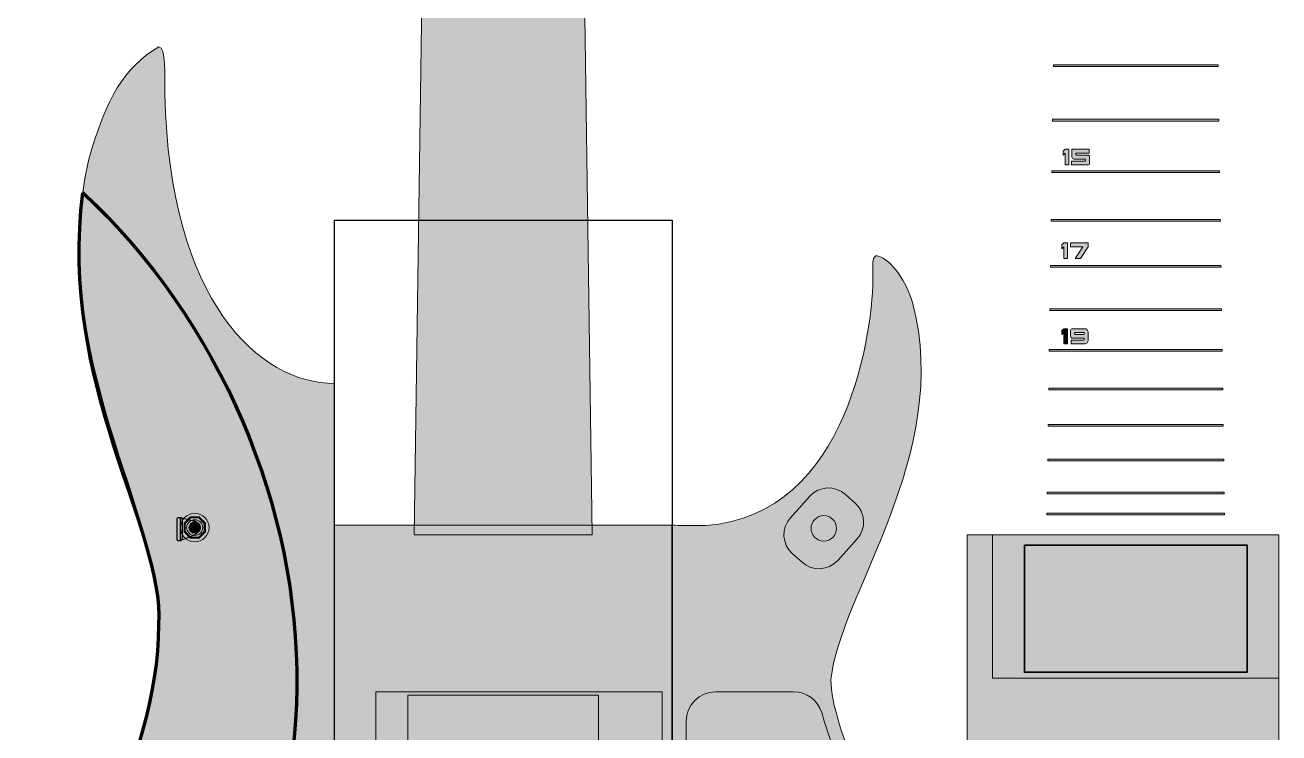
# Model space of a CAD drawing. Header units: millimetres. Extents: x -1358 to 1584, y -714 to 655.
# Drawn here: x 824.6 to 1218.7, y -491.1 to -268.5 of the extents above; entities that cross this region are included whole.
import ezdxf

# ---------------------------------------------------------------- set-up
doc = ezdxf.new("R2010")
doc.units = ezdxf.units.MM
doc.header["$MEASUREMENT"] = 0
doc.layers.add('finished guitar', color=7, linetype='Continuous')
picture_1 = doc.add_image_def('image2.png', size_in_pixel=(301, 1088))

# ---------------------------------------------------------------- blocks, each defined once
blk = doc.blocks.new('block 94')
at = {"layer": 'finished guitar'}
image = blk.add_image(picture_1, insert=(921.81, -713.67), size_in_units=(106.19, 383.82), dxfattribs=at)
blk = doc.blocks.new('block 95')
at = {"layer": 'finished guitar', "true_color": 0x000033}
blk.add_hatch(color=178, dxfattribs=at).paths.add_polyline_path([(1024.88, -606.14), (934.88, -606.14), (934.88, -478.14), (1024.88, -478.14)])
at = {"layer": 'finished guitar', "true_color": 0x031ca6}
blk.add_hatch(color=164, dxfattribs=at).paths.add_polyline_path([(1004.88, -579.14), (944.88, -579.14), (944.88, -479.14), (1004.88, -479.14)])
at = {"layer": 'finished guitar', "true_color": 0x000000}
blk.add_hatch(color=178, dxfattribs=at).paths.add_polyline_path([(943.66, -579.1), (1018.66, -579.1), (1018.66, -604.1), (943.66, -604.1)])
at = {"layer": 'finished guitar', "lineweight": 0}
for points in [[(1024.88, -606.14), (934.88, -606.14), (934.88, -478.14), (1024.88, -478.14), (1024.88, -606.14)], [(1004.88, -579.14), (944.88, -579.14), (944.88, -479.14), (1004.88, -479.14), (1004.88, -579.14)], [(943.66, -579.1), (1018.66, -579.1), (1018.66, -604.1), (943.66, -604.1), (943.66, -579.1)]]:
    blk.add_lwpolyline(points, dxfattribs=at)
blk = doc.blocks.new('block 93')
at = {"layer": 'finished guitar', "true_color": 0xf23005}
h = blk.add_hatch(color=20, dxfattribs=at)
h.dxf.hatch_style = 2
h.paths.add_polyline_path([(921.88, -550.73), (1027.88, -550.73), (1027.88, -425.75), (921.88, -425.75)])
at = {"layer": 'finished guitar', "lineweight": 0}
blk.add_lwpolyline([(921.88, -550.73), (1027.88, -550.73), (1027.88, -425.75), (921.88, -425.75), (921.88, -550.73)], dxfattribs=at)
at = {"layer": 'finished guitar'}
for name in ['block 94', 'block 95']:
    blk.add_blockref(name, (0, 0), dxfattribs=at)
blk = doc.blocks.new('block 98')
at = {"layer": 'finished guitar', "true_color": 0xf13005}
blk.add_hatch(color=20, dxfattribs=at).paths.add_polyline_path([(953.88, 61.04), (995.88, 61.04), (1002.88, -428.8), (946.88, -428.8)])
at = {"layer": 'finished guitar', "lineweight": 0}
blk.add_lwpolyline([(953.88, 61.04), (995.88, 61.04), (1002.88, -428.8), (946.88, -428.8), (953.88, 61.04)], dxfattribs=at)
blk = doc.blocks.new('block 97')
at = {"layer": 'finished guitar'}
blk.add_blockref('block 98', (0, 0), dxfattribs=at)
blk = doc.blocks.new('block 99')
at = {"layer": 'finished guitar', "true_color": 0x000000}
for points in [[(1199.59, -281.48), (1147.8, -281.48), (1147.81, -280.95), (1199.58, -280.95)], [(1199.83, -298.64), (1147.55, -298.64), (1147.56, -298.11), (1199.82, -298.11)], [(1200.06, -314.84), (1147.32, -314.84), (1147.33, -314.31), (1200.06, -314.31)], [(1200.28, -330.14), (1147.1, -330.14), (1147.11, -329.61), (1200.27, -329.61)], [(1200.49, -344.57), (1146.9, -344.57), (1146.9, -344.04), (1200.48, -344.04)], [(1200.68, -358.19), (1146.7, -358.19), (1146.71, -357.66), (1200.68, -357.66)], [(1200.87, -371.05), (1146.52, -371.05), (1146.52, -370.52), (1200.86, -370.52)], [(1201.04, -383.19), (1146.34, -383.19), (1146.35, -382.66), (1201.03, -382.66)], [(1201.2, -394.64), (1146.18, -394.64), (1146.19, -394.11), (1201.2, -394.11)], [(1201.36, -405.46), (1146.02, -405.46), (1146.03, -404.93), (1201.35, -404.93)], [(1201.51, -415.85), (1145.88, -415.85), (1145.88, -415.32), (1201.5, -415.32)], [(1201.6, -422.49), (1145.78, -422.49), (1145.79, -421.96), (1201.59, -421.96)]]:
    blk.add_hatch(color=178, dxfattribs=at).paths.add_polyline_path(points)
at = {"layer": 'finished guitar', "lineweight": 0}
for points in [[(1199.59, -281.48), (1147.8, -281.48), (1147.81, -280.95), (1199.58, -280.95), (1199.59, -281.48)], [(1199.83, -298.64), (1147.55, -298.64), (1147.56, -298.11), (1199.82, -298.11), (1199.83, -298.64)], [(1200.06, -314.84), (1147.32, -314.84), (1147.33, -314.31), (1200.06, -314.31), (1200.06, -314.84)], [(1200.28, -330.14), (1147.1, -330.14), (1147.11, -329.61), (1200.27, -329.61), (1200.28, -330.14)], [(1200.49, -344.57), (1146.9, -344.57), (1146.9, -344.04), (1200.48, -344.04), (1200.49, -344.57)], [(1200.68, -358.19), (1146.7, -358.19), (1146.71, -357.66), (1200.68, -357.66), (1200.68, -358.19)], [(1200.87, -371.05), (1146.52, -371.05), (1146.52, -370.52), (1200.86, -370.52), (1200.87, -371.05)], [(1201.04, -383.19), (1146.34, -383.19), (1146.35, -382.66), (1201.03, -382.66), (1201.04, -383.19)], [(1201.2, -394.64), (1146.18, -394.64), (1146.19, -394.11), (1201.2, -394.11), (1201.2, -394.64)], [(1201.36, -405.46), (1146.02, -405.46), (1146.03, -404.93), (1201.35, -404.93), (1201.36, -405.46)], [(1201.51, -415.85), (1145.88, -415.85), (1145.88, -415.32), (1201.5, -415.32), (1201.51, -415.85)], [(1201.6, -422.49), (1145.78, -422.49), (1145.79, -421.96), (1201.59, -421.96), (1201.6, -422.49)]]:
    blk.add_lwpolyline(points, dxfattribs=at)
blk = doc.blocks.new('block 106')
at = {"layer": 'finished guitar', "true_color": 0x000000}
h = blk.add_hatch(color=178, dxfattribs=at)
h.dxf.hatch_style = 2
h.paths.add_polyline_path([(1151.47, -312.45), (1151.47, -308.75), (1150.85, -309.37), (1150.85, -308.13), (1151.47, -307.51), (1152.7, -307.51), (1152.7, -312.45)])
h = blk.add_hatch(color=178, dxfattribs=at)
h.dxf.hatch_style = 2
edge = h.paths.add_edge_path()
edge.add_spline(control_points=[(1153.47, -312.45), (1153.47, -312.45), (1153.47, -311.22), (1153.47, -311.22), (1153.47, -311.22), (1157.64, -311.22), (1157.64, -311.22), (1157.72, -311.22), (1157.8, -311.19), (1157.86, -311.13), (1157.92, -311.07), (1157.95, -311), (1157.95, -310.91), (1157.95, -310.83), (1157.92, -310.75), (1157.86, -310.69), (1157.8, -310.63), (1157.72, -310.6), (1157.64, -310.6), (1157.64, -310.6), (1154.24, -310.6), (1154.24, -310.6), (1154.07, -310.6), (1153.93, -310.54), (1153.8, -310.42), (1153.69, -310.3), (1153.63, -310.15), (1153.63, -309.98), (1153.63, -309.98), (1153.63, -307.51), (1153.63, -307.51), (1153.63, -307.51), (1159.03, -307.51), (1159.03, -307.51), (1159.03, -307.51), (1159.03, -308.75), (1159.03, -308.75), (1159.03, -308.75), (1154.86, -308.75), (1154.86, -308.75), (1154.86, -308.75), (1154.86, -309.06), (1154.86, -309.06), (1154.86, -309.14), (1154.89, -309.22), (1154.95, -309.28), (1155.01, -309.34), (1155.08, -309.37), (1155.17, -309.37), (1155.17, -309.37), (1158.57, -309.37), (1158.57, -309.37), (1158.73, -309.37), (1158.88, -309.43), (1159, -309.55), (1159.12, -309.67), (1159.18, -309.82), (1159.18, -309.98), (1159.18, -309.98), (1159.18, -311.84), (1159.18, -311.84), (1159.18, -312.01), (1159.12, -312.15), (1159, -312.28), (1158.88, -312.39), (1158.73, -312.45), (1158.57, -312.45), (1158.57, -312.45), (1153.47, -312.45), (1153.47, -312.45)], knot_values=[0, 0, 0, 0, 1, 1, 1, 2, 2, 2, 3, 3, 3, 4, 4, 4, 5, 5, 5, 6, 6, 6, 7, 7, 7, 8, 8, 8, 9, 9, 9, 10, 10, 10, 11, 11, 11, 12, 12, 12, 13, 13, 13, 14, 14, 14, 15, 15, 15, 16, 16, 16, 17, 17, 17, 18, 18, 18, 19, 19, 19, 20, 20, 20, 21, 21, 21, 22, 22, 22, 23, 23, 23, 23], degree=3, periodic=1)
at = {"layer": 'finished guitar', "lineweight": 0}
blk.add_lwpolyline([(1151.47, -312.45), (1151.47, -308.75), (1150.85, -309.37), (1150.85, -308.13), (1151.47, -307.51), (1152.7, -307.51), (1152.7, -312.45), (1151.47, -312.45)], dxfattribs=at)
blk.add_open_spline([(1153.47, -312.45), (1153.47, -312.45), (1153.47, -311.22), (1153.47, -311.22), (1153.47, -311.22), (1157.64, -311.22), (1157.64, -311.22), (1157.72, -311.22), (1157.8, -311.19), (1157.86, -311.13), (1157.92, -311.07), (1157.95, -311), (1157.95, -310.91), (1157.95, -310.83), (1157.92, -310.75), (1157.86, -310.69), (1157.8, -310.63), (1157.72, -310.6), (1157.64, -310.6), (1157.64, -310.6), (1154.24, -310.6), (1154.24, -310.6), (1154.07, -310.6), (1153.93, -310.54), (1153.8, -310.42), (1153.69, -310.3), (1153.63, -310.15), (1153.63, -309.98), (1153.63, -309.98), (1153.63, -307.51), (1153.63, -307.51), (1153.63, -307.51), (1159.03, -307.51), (1159.03, -307.51), (1159.03, -307.51), (1159.03, -308.75), (1159.03, -308.75), (1159.03, -308.75), (1154.86, -308.75), (1154.86, -308.75), (1154.86, -308.75), (1154.86, -309.06), (1154.86, -309.06), (1154.86, -309.14), (1154.89, -309.22), (1154.95, -309.28), (1155.01, -309.34), (1155.08, -309.37), (1155.17, -309.37), (1155.17, -309.37), (1158.57, -309.37), (1158.57, -309.37), (1158.73, -309.37), (1158.88, -309.43), (1159, -309.55), (1159.12, -309.67), (1159.18, -309.82), (1159.18, -309.98), (1159.18, -309.98), (1159.18, -311.84), (1159.18, -311.84), (1159.18, -312.01), (1159.12, -312.15), (1159, -312.28), (1158.88, -312.39), (1158.73, -312.45), (1158.57, -312.45), (1158.57, -312.45), (1153.47, -312.45), (1153.47, -312.45)], degree=3, knots=[0, 0, 0, 0, 1, 1, 1, 2, 2, 2, 3, 3, 3, 4, 4, 4, 5, 5, 5, 6, 6, 6, 7, 7, 7, 8, 8, 8, 9, 9, 9, 10, 10, 10, 11, 11, 11, 12, 12, 12, 13, 13, 13, 14, 14, 14, 15, 15, 15, 16, 16, 16, 17, 17, 17, 18, 18, 18, 19, 19, 19, 20, 20, 20, 21, 21, 21, 22, 22, 22, 23, 23, 23, 23], dxfattribs=at)
blk = doc.blocks.new('block 107')
at = {"layer": 'finished guitar', "true_color": 0x000000}
h = blk.add_hatch(color=178, dxfattribs=at)
h.dxf.hatch_style = 2
h.paths.add_polyline_path([(1151.04, -341.92), (1151.04, -338.22), (1150.42, -338.84), (1150.42, -337.6), (1151.04, -336.98), (1152.28, -336.98), (1152.28, -341.92)])
h = blk.add_hatch(color=178, dxfattribs=at)
h.dxf.hatch_style = 2
h.paths.add_polyline_path([(1154.64, -341.92), (1157.11, -338.22), (1153.2, -338.22), (1153.2, -336.98), (1158.76, -336.98), (1158.76, -338.22), (1156.29, -341.92)])
at = {"layer": 'finished guitar', "lineweight": 0}
for points in [[(1151.04, -341.92), (1151.04, -338.22), (1150.42, -338.84), (1150.42, -337.6), (1151.04, -336.98), (1152.28, -336.98), (1152.28, -341.92), (1151.04, -341.92)], [(1154.64, -341.92), (1157.11, -338.22), (1153.2, -338.22), (1153.2, -336.98), (1158.76, -336.98), (1158.76, -338.22), (1156.29, -341.92), (1154.64, -341.92)]]:
    blk.add_lwpolyline(points, dxfattribs=at)
blk = doc.blocks.new('block 108')
at = {"layer": 'finished guitar', "true_color": 0x000000}
h = blk.add_hatch(color=178, dxfattribs=at)
h.dxf.hatch_style = 2
h.paths.add_polyline_path([(1151.04, -368.7), (1151.04, -365.14), (1150.42, -365.73), (1150.42, -364.54), (1151.04, -363.95), (1152.28, -363.95), (1152.28, -368.7)])
h = blk.add_hatch(color=178, dxfattribs=at)
h.dxf.hatch_style = 2
edge = h.paths.add_edge_path()
edge.add_spline(control_points=[(1153.36, -368.7), (1153.36, -368.7), (1153.36, -367.51), (1153.36, -367.51), (1153.36, -367.51), (1157.21, -367.51), (1157.21, -367.51), (1157.3, -367.51), (1157.37, -367.48), (1157.43, -367.43), (1157.49, -367.37), (1157.52, -367.3), (1157.52, -367.21), (1157.52, -367.13), (1157.49, -367.06), (1157.43, -367), (1157.37, -366.95), (1157.3, -366.92), (1157.21, -366.92), (1157.21, -366.92), (1153.82, -366.92), (1153.82, -366.92), (1153.65, -366.92), (1153.5, -366.86), (1153.38, -366.75), (1153.26, -366.63), (1153.2, -366.49), (1153.2, -366.32), (1153.2, -366.32), (1153.2, -364.54), (1153.2, -364.54), (1153.2, -364.38), (1153.26, -364.25), (1153.38, -364.13), (1153.5, -364.01), (1153.65, -363.95), (1153.82, -363.95), (1153.82, -363.95), (1157.52, -363.95), (1157.52, -363.95), (1157.86, -363.95), (1158.15, -364.07), (1158.39, -364.3), (1158.64, -364.54), (1158.76, -364.81), (1158.76, -365.14), (1158.76, -365.14), (1158.76, -367.51), (1158.76, -367.51), (1158.76, -367.84), (1158.64, -368.12), (1158.39, -368.35), (1158.15, -368.58), (1157.86, -368.7), (1157.52, -368.7), (1157.52, -368.7), (1153.36, -368.7), (1153.36, -368.7)], knot_values=[0, 0, 0, 0, 1, 1, 1, 2, 2, 2, 3, 3, 3, 4, 4, 4, 5, 5, 5, 6, 6, 6, 7, 7, 7, 8, 8, 8, 9, 9, 9, 10, 10, 10, 11, 11, 11, 12, 12, 12, 13, 13, 13, 14, 14, 14, 15, 15, 15, 16, 16, 16, 17, 17, 17, 18, 18, 18, 19, 19, 19, 19], degree=3, periodic=1)
edge = h.paths.add_edge_path()
edge.add_spline(control_points=[(1157.21, -365.73), (1157.3, -365.73), (1157.37, -365.7), (1157.43, -365.65), (1157.49, -365.59), (1157.52, -365.52), (1157.52, -365.43), (1157.52, -365.35), (1157.49, -365.28), (1157.43, -365.23), (1157.37, -365.17), (1157.3, -365.14), (1157.21, -365.14), (1157.21, -365.14), (1154.74, -365.14), (1154.74, -365.14), (1154.66, -365.14), (1154.58, -365.17), (1154.52, -365.23), (1154.46, -365.28), (1154.44, -365.35), (1154.44, -365.43), (1154.44, -365.52), (1154.46, -365.59), (1154.52, -365.65), (1154.58, -365.7), (1154.66, -365.73), (1154.74, -365.73), (1154.74, -365.73), (1157.21, -365.73), (1157.21, -365.73)], knot_values=[0, 0, 0, 0, 1, 1, 1, 2, 2, 2, 3, 3, 3, 4, 4, 4, 5, 5, 5, 6, 6, 6, 7, 7, 7, 8, 8, 8, 9, 9, 9, 10, 10, 10, 10], degree=3, periodic=1)
at = {"layer": 'finished guitar', "lineweight": 0}
blk.add_lwpolyline([(1151.04, -368.7), (1151.04, -365.14), (1150.42, -365.73), (1150.42, -364.54), (1151.04, -363.95), (1152.28, -363.95), (1152.28, -368.7), (1151.04, -368.7)], dxfattribs=at)
for points, knots in [([(1153.36, -368.7), (1153.36, -368.7), (1153.36, -367.51), (1153.36, -367.51), (1153.36, -367.51), (1157.21, -367.51), (1157.21, -367.51), (1157.3, -367.51), (1157.37, -367.48), (1157.43, -367.43), (1157.49, -367.37), (1157.52, -367.3), (1157.52, -367.21), (1157.52, -367.13), (1157.49, -367.06), (1157.43, -367), (1157.37, -366.95), (1157.3, -366.92), (1157.21, -366.92), (1157.21, -366.92), (1153.82, -366.92), (1153.82, -366.92), (1153.65, -366.92), (1153.5, -366.86), (1153.38, -366.75), (1153.26, -366.63), (1153.2, -366.49), (1153.2, -366.32), (1153.2, -366.32), (1153.2, -364.54), (1153.2, -364.54), (1153.2, -364.38), (1153.26, -364.25), (1153.38, -364.13), (1153.5, -364.01), (1153.65, -363.95), (1153.82, -363.95), (1153.82, -363.95), (1157.52, -363.95), (1157.52, -363.95), (1157.86, -363.95), (1158.15, -364.07), (1158.39, -364.3), (1158.64, -364.54), (1158.76, -364.81), (1158.76, -365.14), (1158.76, -365.14), (1158.76, -367.51), (1158.76, -367.51), (1158.76, -367.84), (1158.64, -368.12), (1158.39, -368.35), (1158.15, -368.58), (1157.86, -368.7), (1157.52, -368.7), (1157.52, -368.7), (1153.36, -368.7), (1153.36, -368.7)], [0, 0, 0, 0, 1, 1, 1, 2, 2, 2, 3, 3, 3, 4, 4, 4, 5, 5, 5, 6, 6, 6, 7, 7, 7, 8, 8, 8, 9, 9, 9, 10, 10, 10, 11, 11, 11, 12, 12, 12, 13, 13, 13, 14, 14, 14, 15, 15, 15, 16, 16, 16, 17, 17, 17, 18, 18, 18, 19, 19, 19, 19]), ([(1157.21, -365.73), (1157.3, -365.73), (1157.37, -365.7), (1157.43, -365.65), (1157.49, -365.59), (1157.52, -365.52), (1157.52, -365.43), (1157.52, -365.35), (1157.49, -365.28), (1157.43, -365.23), (1157.37, -365.17), (1157.3, -365.14), (1157.21, -365.14), (1157.21, -365.14), (1154.74, -365.14), (1154.74, -365.14), (1154.66, -365.14), (1154.58, -365.17), (1154.52, -365.23), (1154.46, -365.28), (1154.44, -365.35), (1154.44, -365.43), (1154.44, -365.52), (1154.46, -365.59), (1154.52, -365.65), (1154.58, -365.7), (1154.66, -365.73), (1154.74, -365.73), (1154.74, -365.73), (1157.21, -365.73), (1157.21, -365.73)], [0, 0, 0, 0, 1, 1, 1, 2, 2, 2, 3, 3, 3, 4, 4, 4, 5, 5, 5, 6, 6, 6, 7, 7, 7, 8, 8, 8, 9, 9, 9, 10, 10, 10, 10])]:
    blk.add_open_spline(points, degree=3, knots=knots, dxfattribs=at)
blk = doc.blocks.new('block 100')
at = {"layer": 'finished guitar'}
for name in ['block 106', 'block 107', 'block 108']:
    blk.add_blockref(name, (0, 0), dxfattribs=at)
blk = doc.blocks.new('block 96')
at = {"layer": 'finished guitar'}
for name in ['block 97', 'block 99', 'block 100']:
    blk.add_blockref(name, (0, 0), dxfattribs=at)
blk = doc.blocks.new('block 126')
at = {"layer": 'finished guitar', "true_color": 0x031ca6}
h = blk.add_hatch(color=164, dxfattribs=at)
edge = h.paths.add_edge_path()
edge.add_spline(control_points=[(828.96, -590.86), (835.28, -545.06), (866.63, -501.66), (866.68, -456.98), (868.52, -423.8), (831.16, -372.62), (844.51, -311.02), (850.31, -291.04), (855.46, -282.11), (866.63, -275.31), (868.99, -275.4), (868.38, -284.19), (868.51, -290.18), (870.09, -355.69), (898.22, -381.18), (921.88, -381.18), (921.88, -381.18), (921.88, -710.48), (921.88, -710.48), (824.6, -693.18), (825.6, -622.74), (828.96, -590.86)], knot_values=[0, 0, 0, 0, 1, 1, 1, 2, 2, 2, 3, 3, 3, 4, 4, 4, 5, 5, 5, 6, 6, 6, 7, 7, 7, 7], degree=3, periodic=1)
at = {"layer": 'finished guitar', "lineweight": 0}
blk.add_open_spline([(828.96, -590.86), (835.28, -545.06), (866.63, -501.66), (866.68, -456.98), (868.52, -423.8), (831.16, -372.62), (844.51, -311.02), (850.31, -291.04), (855.46, -282.11), (866.63, -275.31), (868.99, -275.4), (868.38, -284.19), (868.51, -290.18), (870.09, -355.69), (898.22, -381.18), (921.88, -381.18), (921.88, -381.18), (921.88, -710.48), (921.88, -710.48), (824.6, -693.18), (825.6, -622.74), (828.96, -590.86)], degree=3, knots=[0, 0, 0, 0, 1, 1, 1, 2, 2, 2, 3, 3, 3, 4, 4, 4, 5, 5, 5, 6, 6, 6, 7, 7, 7, 7], dxfattribs=at)
blk = doc.blocks.new('block 125')
at = {"layer": 'finished guitar'}
blk.add_blockref('block 126', (0, 0), dxfattribs=at)
blk = doc.blocks.new('block 127')
at = {"layer": 'finished guitar', "true_color": 0x031ca6}
for points in [[(1218.69, -473.8), (1128.69, -473.8), (1128.69, -428.8), (1218.69, -428.8)], [(1138.69, -432), (1208.69, -432), (1208.69, -472), (1138.69, -472)], [(1218.69, -547.73), (1128.69, -547.73), (1128.69, -502.73), (1218.69, -502.73)], [(1138.69, -505.23), (1208.69, -505.23), (1208.69, -545.23), (1138.69, -545.23)]]:
    blk.add_hatch(color=164, dxfattribs=at).paths.add_polyline_path(points)
at = {"layer": 'finished guitar', "lineweight": 0}
for points in [[(1218.69, -473.8), (1128.69, -473.8), (1128.69, -428.8), (1218.69, -428.8), (1218.69, -473.8)], [(1218.69, -547.73), (1128.69, -547.73), (1128.69, -502.73), (1218.69, -502.73), (1218.69, -547.73)]]:
    blk.add_lwpolyline(points, dxfattribs=at)
at = {"layer": 'finished guitar', "color": 7, "lineweight": 35, "true_color": 0xffffff}
blk.add_lwpolyline([(1138.69, -432), (1208.69, -432), (1208.69, -472), (1138.69, -472), (1138.69, -432)], dxfattribs=at)
at = {"layer": 'finished guitar', "color": 7, "lineweight": 70, "true_color": 0xffffff}
blk.add_lwpolyline([(1138.69, -505.23), (1208.69, -505.23), (1208.69, -545.23), (1138.69, -545.23), (1138.69, -505.23)], dxfattribs=at)
blk = doc.blocks.new('block 124')
at = {"layer": 'finished guitar', "true_color": 0x191919}
h = blk.add_hatch(color=179, dxfattribs=at)
edge = h.paths.add_edge_path()
edge.add_spline(control_points=[(842.75, -321.14), (835.02, -381.71), (868.36, -426.73), (866.68, -456.98), (866.63, -501.66), (835.28, -545.06), (828.96, -590.86), (827.95, -600.44), (827.29, -604.6), (828.22, -619.53), (939.88, -554.98), (929.88, -402.58), (842.75, -321.14)], knot_values=[0, 0, 0, 0, 1, 1, 1, 2, 2, 2, 3, 3, 3, 4, 4, 4, 4], degree=3, periodic=1)
at = {"layer": 'finished guitar', "true_color": 0x031ca6}
blk.add_hatch(color=164, dxfattribs=at).paths.add_polyline_path([(1218.69, -547.73), (1120.69, -547.73), (1120.69, -428.8), (1218.69, -428.8)])
at = {"layer": 'finished guitar', "lineweight": 0}
blk.add_lwpolyline([(1218.69, -547.73), (1120.69, -547.73), (1120.69, -428.8), (1218.69, -428.8), (1218.69, -547.73)], dxfattribs=at)
at = {"layer": 'finished guitar', "color": 7, "lineweight": 70, "true_color": 0xffffff}
blk.add_open_spline([(842.75, -321.14), (835.02, -381.71), (868.36, -426.73), (866.68, -456.98), (866.63, -501.66), (835.28, -545.06), (828.96, -590.86), (827.95, -600.44), (827.29, -604.6), (828.22, -619.53), (939.88, -554.98), (929.88, -402.58), (842.75, -321.14)], degree=3, knots=[0, 0, 0, 0, 1, 1, 1, 2, 2, 2, 3, 3, 3, 4, 4, 4, 4], dxfattribs=at)
at = {"layer": 'finished guitar'}
for name in ['block 125', 'block 127']:
    blk.add_blockref(name, (0, 0), dxfattribs=at)
blk = doc.blocks.new('block 130')
at = {"layer": 'finished guitar', "true_color": 0x031ca6}
h = blk.add_hatch(color=164, dxfattribs=at)
edge = h.paths.add_edge_path()
edge.add_spline(control_points=[(1027.88, -425.75), (1027.88, -425.75), (1033.4, -425.87), (1038.56, -425.87), (1038.56, -425.87), (1038.56, -425.87), (1038.56, -425.87), (1083.85, -422.58), (1091.21, -363.66), (1091.09, -346.82), (1091.17, -343.44), (1090.61, -342.16), (1091.98, -341), (1091.98, -341), (1091.98, -341), (1091.98, -341), (1094.41, -341), (1100.03, -345.04), (1103.55, -355.74), (1103.55, -355.74), (1103.55, -355.74), (1103.55, -355.74), (1116.25, -403.53), (1080.32, -448.02), (1077.9, -474.28), (1077.9, -489.67), (1093.11, -518.02), (1107.2, -551.29), (1114.43, -568.35), (1123.64, -581.48), (1125.81, -605.27), (1125.81, -605.27), (1125.81, -605.27), (1125.81, -605.27), (1125.31, -656.92), (1122.29, -700.79), (1027.88, -712.05), (1027.88, -712.05), (1027.88, -425.75), (1027.88, -425.75)], knot_values=[0, 0, 0, 0, 1, 1, 1, 2, 2, 2, 3, 3, 3, 4, 4, 4, 5, 5, 5, 6, 6, 6, 7, 7, 7, 8, 8, 8, 9, 9, 9, 10, 10, 10, 11, 11, 11, 12, 12, 12, 13, 13, 13, 13], degree=3, periodic=1)
at = {"layer": 'finished guitar', "lineweight": 0}
blk.add_open_spline([(1027.88, -425.75), (1027.88, -425.75), (1033.4, -425.87), (1038.56, -425.87), (1038.56, -425.87), (1038.56, -425.87), (1038.56, -425.87), (1083.85, -422.58), (1091.21, -363.66), (1091.09, -346.82), (1091.17, -343.44), (1090.61, -342.16), (1091.98, -341), (1091.98, -341), (1091.98, -341), (1091.98, -341), (1094.41, -341), (1100.03, -345.04), (1103.55, -355.74), (1103.55, -355.74), (1103.55, -355.74), (1103.55, -355.74), (1116.25, -403.53), (1080.32, -448.02), (1077.9, -474.28), (1077.9, -489.67), (1093.11, -518.02), (1107.2, -551.29), (1114.43, -568.35), (1123.64, -581.48), (1125.81, -605.27), (1125.81, -605.27), (1125.81, -605.27), (1125.81, -605.27), (1125.31, -656.92), (1122.29, -700.79), (1027.88, -712.05), (1027.88, -712.05), (1027.88, -425.75), (1027.88, -425.75)], degree=3, knots=[0, 0, 0, 0, 1, 1, 1, 2, 2, 2, 3, 3, 3, 4, 4, 4, 5, 5, 5, 6, 6, 6, 7, 7, 7, 8, 8, 8, 9, 9, 9, 10, 10, 10, 11, 11, 11, 12, 12, 12, 13, 13, 13, 13], dxfattribs=at)
blk = doc.blocks.new('block 129')
at = {"layer": 'finished guitar'}
blk.add_blockref('block 130', (0, 0), dxfattribs=at)
blk = doc.blocks.new('block 133')
at = {"layer": 'finished guitar', "true_color": 0x191919}
h = blk.add_hatch(color=179, dxfattribs=at)
h.dxf.hatch_style = 2
edge = h.paths.add_edge_path()
edge.add_spline(control_points=[(1080.02, -436.81), (1080.02, -436.81), (1086.12, -430.05), (1086.12, -430.05), (1089.05, -426.79), (1088.8, -421.77), (1085.54, -418.83), (1085.54, -418.83), (1082.48, -416.07), (1082.48, -416.07), (1079.23, -413.14), (1074.2, -413.4), (1071.26, -416.65), (1071.26, -416.65), (1065.16, -423.42), (1065.16, -423.42), (1062.22, -426.68), (1062.48, -431.7), (1065.74, -434.64), (1065.74, -434.64), (1068.8, -437.39), (1068.8, -437.39), (1072.05, -440.33), (1077.08, -440.07), (1080.02, -436.81)], knot_values=[0, 0, 0, 0, 1, 1, 1, 2, 2, 2, 3, 3, 3, 4, 4, 4, 5, 5, 5, 6, 6, 6, 7, 7, 7, 8, 8, 8, 8], degree=3, periodic=1)
at = {"layer": 'finished guitar', "true_color": 0x000000}
h = blk.add_hatch(color=178, dxfattribs=at)
edge = h.paths.add_edge_path()
edge.add_spline(control_points=[(1071.64, -426.73), (1071.64, -428.94), (1073.43, -430.73), (1075.64, -430.73), (1077.85, -430.73), (1079.64, -428.94), (1079.64, -426.73), (1079.64, -424.53), (1077.85, -422.73), (1075.64, -422.73), (1073.43, -422.73), (1071.64, -424.53), (1071.64, -426.73)], knot_values=[0, 0, 0, 0, 1, 1, 1, 2, 2, 2, 3, 3, 3, 4, 4, 4, 4], degree=3, periodic=1)
at = {"layer": 'finished guitar', "lineweight": 0}
for points, knots in [([(1080.02, -436.81), (1080.02, -436.81), (1086.12, -430.05), (1086.12, -430.05), (1089.05, -426.79), (1088.8, -421.77), (1085.54, -418.83), (1085.54, -418.83), (1082.48, -416.07), (1082.48, -416.07), (1079.23, -413.14), (1074.2, -413.4), (1071.26, -416.65), (1071.26, -416.65), (1065.16, -423.42), (1065.16, -423.42), (1062.22, -426.68), (1062.48, -431.7), (1065.74, -434.64), (1065.74, -434.64), (1068.8, -437.39), (1068.8, -437.39), (1072.05, -440.33), (1077.08, -440.07), (1080.02, -436.81)], [0, 0, 0, 0, 1, 1, 1, 2, 2, 2, 3, 3, 3, 4, 4, 4, 5, 5, 5, 6, 6, 6, 7, 7, 7, 8, 8, 8, 8]), ([(1071.64, -426.73), (1071.64, -428.94), (1073.43, -430.73), (1075.64, -430.73), (1077.85, -430.73), (1079.64, -428.94), (1079.64, -426.73), (1079.64, -424.53), (1077.85, -422.73), (1075.64, -422.73), (1073.43, -422.73), (1071.64, -424.53), (1071.64, -426.73)], [0, 0, 0, 0, 1, 1, 1, 2, 2, 2, 3, 3, 3, 4, 4, 4, 4])]:
    blk.add_open_spline(points, degree=3, knots=knots, dxfattribs=at)
blk = doc.blocks.new('block 128')
at = {"layer": 'finished guitar', "true_color": 0x191919}
h = blk.add_hatch(color=179, dxfattribs=at)
edge = h.paths.add_edge_path()
edge.add_spline(control_points=[(1032.36, -696.3), (1032.36, -702.01), (1037.5, -706.35), (1043.13, -705.4), (1117.82, -692.91), (1120.33, -653.66), (1120.76, -607.83), (1120.76, -607.83), (1120.76, -607.83), (1120.76, -607.83), (1118.81, -585.81), (1109.03, -566.53), (1092.57, -533.41), (1092.48, -533.22), (1092.39, -533.03), (1092.31, -532.84), (1088.28, -523.1), (1079.12, -498.18), (1074.98, -484.68), (1073.79, -480.79), (1070.21, -478.14), (1066.15, -478.14), (1066.15, -478.14), (1041.6, -478.14), (1041.6, -478.14), (1036.5, -478.14), (1032.37, -482.27), (1032.37, -487.37), (1032.37, -524.07), (1032.36, -657.5), (1032.36, -696.3)], knot_values=[0, 0, 0, 0, 1, 1, 1, 2, 2, 2, 3, 3, 3, 4, 4, 4, 5, 5, 5, 6, 6, 6, 7, 7, 7, 8, 8, 8, 9, 9, 9, 10, 10, 10, 10], degree=3, periodic=1)
at = {"layer": 'finished guitar', "lineweight": 0}
blk.add_open_spline([(1032.36, -696.3), (1032.36, -702.01), (1037.5, -706.35), (1043.13, -705.4), (1117.82, -692.91), (1120.33, -653.66), (1120.76, -607.83), (1120.76, -607.83), (1120.76, -607.83), (1120.76, -607.83), (1118.81, -585.81), (1109.03, -566.53), (1092.57, -533.41), (1092.48, -533.22), (1092.39, -533.03), (1092.31, -532.84), (1088.28, -523.1), (1079.12, -498.18), (1074.98, -484.68), (1073.79, -480.79), (1070.21, -478.14), (1066.15, -478.14), (1066.15, -478.14), (1041.6, -478.14), (1041.6, -478.14), (1036.5, -478.14), (1032.37, -482.27), (1032.37, -487.37), (1032.37, -524.07), (1032.36, -657.5), (1032.36, -696.3)], degree=3, knots=[0, 0, 0, 0, 1, 1, 1, 2, 2, 2, 3, 3, 3, 4, 4, 4, 5, 5, 5, 6, 6, 6, 7, 7, 7, 8, 8, 8, 9, 9, 9, 10, 10, 10, 10], dxfattribs=at)
at = {"layer": 'finished guitar'}
for name in ['block 129', 'block 133']:
    blk.add_blockref(name, (0, 0), dxfattribs=at)
blk = doc.blocks.new('block 164')
at = {"layer": 'finished guitar', "true_color": 0xffffff}
h = blk.add_hatch(color=7, dxfattribs=at)
h.dxf.hatch_style = 2
h.paths.add_polyline_path([(879.32, -423.1), (879.18, -423.1), (876.68, -423.1), (876.54, -423.1), (876.43, -423.2), (874.67, -424.96), (874.57, -425.07), (874.57, -425.21), (874.57, -427.71), (874.57, -427.85), (874.67, -427.96), (876.43, -429.72), (876.54, -429.82), (876.68, -429.82), (879.18, -429.82), (879.32, -429.82), (879.43, -429.72), (881.19, -427.96), (881.29, -427.85), (881.29, -427.71), (881.29, -425.21), (881.29, -425.07), (881.19, -424.96), (879.43, -423.2)])
h.paths.add_polyline_path([(879.18, -423.45), (880.94, -425.21), (880.94, -427.71), (879.18, -429.47), (876.68, -429.47), (874.92, -427.71), (874.92, -425.21), (876.68, -423.45)])
at = {"layer": 'finished guitar', "true_color": 0xcc0000}
blk.add_hatch(color=12, dxfattribs=at).paths.add_polyline_path([(876.61, -429.65), (874.74, -427.78), (874.74, -425.14), (876.61, -423.27), (879.25, -423.27), (881.12, -425.14), (881.12, -427.78), (879.25, -429.65)])
at = {"layer": 'finished guitar', "lineweight": 0}
for points in [[(879.32, -423.1), (879.18, -423.1), (876.68, -423.1), (876.54, -423.1), (876.43, -423.2), (874.67, -424.96), (874.57, -425.07), (874.57, -425.21), (874.57, -427.71), (874.57, -427.85), (874.67, -427.96), (876.43, -429.72), (876.54, -429.82), (876.68, -429.82), (879.18, -429.82), (879.32, -429.82), (879.43, -429.72), (881.19, -427.96), (881.29, -427.85), (881.29, -427.71), (881.29, -425.21), (881.29, -425.07), (881.19, -424.96), (879.43, -423.2), (879.32, -423.1), (879.32, -423.1)], [(876.61, -429.65), (874.74, -427.78), (874.74, -425.14), (876.61, -423.27), (879.25, -423.27), (881.12, -425.14), (881.12, -427.78), (879.25, -429.65), (876.61, -429.65)], [(879.18, -423.45), (880.94, -425.21), (880.94, -427.71), (879.18, -429.47), (876.68, -429.47), (874.92, -427.71), (874.92, -425.21), (876.68, -423.45), (879.18, -423.45)]]:
    blk.add_lwpolyline(points, dxfattribs=at)
blk = doc.blocks.new('block 165')
at = {"layer": 'finished guitar', "true_color": 0xffffff}
h = blk.add_hatch(color=7, dxfattribs=at)
h.dxf.hatch_style = 2
edge = h.paths.add_edge_path()
edge.add_spline(control_points=[(873.34, -423.28), (873.34, -423.28), (873.34, -430.69), (873.34, -430.69), (873.34, -430.69), (877.58, -428.93), (877.58, -428.93), (878.1, -428.71), (878.63, -428.58), (878.63, -427.87), (878.63, -427.87), (878.63, -425.05), (878.63, -425.05), (878.63, -424.57), (878.04, -424.42), (877.58, -424.34), (877.58, -424.34), (873.34, -423.28), (873.34, -423.28), (873.34, -423.28), (873.34, -423.28), (873.34, -423.28)], knot_values=[0, 0, 0, 0, 1, 1, 1, 2, 2, 2, 3, 3, 3, 4, 4, 4, 5, 5, 5, 6, 6, 6, 7, 7, 7, 7], degree=3, periodic=1)
edge = h.paths.add_edge_path()
edge.add_spline(control_points=[(873.43, -423.4), (873.43, -423.4), (877.56, -424.43), (877.56, -424.43), (878.24, -424.54), (878.55, -424.73), (878.55, -425.05), (878.55, -425.05), (878.55, -427.87), (878.55, -427.87), (878.55, -428.44), (878.15, -428.6), (877.7, -428.78), (877.65, -428.8), (877.6, -428.82), (877.54, -428.85), (877.54, -428.85), (873.43, -430.56), (873.43, -430.56), (873.43, -430.56), (873.43, -423.4), (873.43, -423.4)], knot_values=[0, 0, 0, 0, 0.352778, 0.352778, 0.352778, 0.705556, 0.705556, 0.705556, 1.058333, 1.058333, 1.058333, 1.411111, 1.411111, 1.411111, 1.763889, 1.763889, 1.763889, 2.116667, 2.116667, 2.116667, 2.469444, 2.469444, 2.469444, 2.469444], degree=3, periodic=0)
edge.add_line((873.43, -423.4), (873.43, -423.4))
at = {"layer": 'finished guitar', "true_color": 0x333333}
h = blk.add_hatch(color=250, dxfattribs=at)
edge = h.paths.add_edge_path()
edge.add_spline(control_points=[(873.39, -423.34), (873.39, -423.34), (877.57, -424.38), (877.57, -424.38), (878.04, -424.46), (878.59, -424.61), (878.59, -425.05), (878.59, -425.05), (878.59, -427.87), (878.59, -427.87), (878.59, -428.47), (878.19, -428.64), (877.72, -428.82), (877.72, -428.82), (877.56, -428.89), (877.56, -428.89), (877.56, -428.89), (873.39, -430.63), (873.39, -430.63), (873.39, -430.63), (873.39, -423.34), (873.39, -423.34)], knot_values=[0, 0, 0, 0, 1, 1, 1, 2, 2, 2, 3, 3, 3, 4, 4, 4, 5, 5, 5, 6, 6, 6, 7, 7, 7, 7], degree=3, periodic=1)
at = {"layer": 'finished guitar', "lineweight": 0}
for points in [[(873.34, -423.28), (873.34, -423.28), (873.34, -430.69), (873.34, -430.69), (873.34, -430.69), (877.58, -428.93), (877.58, -428.93), (878.1, -428.71), (878.63, -428.58), (878.63, -427.87), (878.63, -427.87), (878.63, -425.05), (878.63, -425.05), (878.63, -424.57), (878.04, -424.42), (877.58, -424.34), (877.58, -424.34), (873.34, -423.28), (873.34, -423.28), (873.34, -423.28), (873.34, -423.28), (873.34, -423.28)], [(873.39, -423.34), (873.39, -423.34), (877.57, -424.38), (877.57, -424.38), (878.04, -424.46), (878.59, -424.61), (878.59, -425.05), (878.59, -425.05), (878.59, -427.87), (878.59, -427.87), (878.59, -428.47), (878.19, -428.64), (877.72, -428.82), (877.72, -428.82), (877.56, -428.89), (877.56, -428.89), (877.56, -428.89), (873.39, -430.63), (873.39, -430.63), (873.39, -430.63), (873.39, -423.34), (873.39, -423.34)], [(873.43, -423.4), (873.43, -423.4), (877.56, -424.43), (877.56, -424.43), (878.24, -424.54), (878.55, -424.73), (878.55, -425.05), (878.55, -425.05), (878.55, -427.87), (878.55, -427.87), (878.55, -428.44), (878.15, -428.6), (877.7, -428.78), (877.65, -428.8), (877.6, -428.82), (877.54, -428.85), (877.54, -428.85), (873.43, -430.56), (873.43, -430.56), (873.43, -430.56), (873.43, -423.4), (873.43, -423.4)]]:
    blk.add_open_spline(points, degree=3, knots=[0, 0, 0, 0, 1, 1, 1, 2, 2, 2, 3, 3, 3, 4, 4, 4, 5, 5, 5, 6, 6, 6, 7, 7, 7, 7], dxfattribs=at)
blk = doc.blocks.new('block 166')
at = {"layer": 'finished guitar', "true_color": 0xffffff}
h = blk.add_hatch(color=7, dxfattribs=at)
h.dxf.hatch_style = 2
edge = h.paths.add_edge_path()
edge.add_spline(control_points=[(873.42, -423.29), (873.41, -423.29), (873.41, -423.29), (873.41, -423.29), (873.41, -423.29), (872.64, -423.3), (872.64, -423.3), (872.44, -423.3), (872.28, -423.46), (872.28, -423.66), (872.28, -423.66), (872.28, -430.31), (872.28, -430.31), (872.28, -430.51), (872.44, -430.67), (872.64, -430.68), (872.64, -430.68), (873.22, -430.68), (873.22, -430.68), (873.22, -430.68), (873.22, -430.68), (873.22, -430.68), (873.68, -430.68), (874.05, -430.31), (874.05, -429.86), (874.05, -429.86), (874.05, -423.92), (874.05, -423.92), (874.05, -423.57), (873.77, -423.29), (873.42, -423.29), (873.42, -423.29), (873.42, -423.29), (873.42, -423.29)], knot_values=[0, 0, 0, 0, 1, 1, 1, 2, 2, 2, 3, 3, 3, 4, 4, 4, 5, 5, 5, 6, 6, 6, 7, 7, 7, 8, 8, 8, 9, 9, 9, 10, 10, 10, 11, 11, 11, 11], degree=3, periodic=1)
edge = h.paths.add_edge_path()
edge.add_spline(control_points=[(873.42, -423.29), (873.42, -423.29), (873.42, -423.38), (873.42, -423.38), (873.72, -423.38), (873.96, -423.62), (873.96, -423.92), (873.96, -423.92), (873.96, -429.86), (873.96, -429.86), (873.96, -430.26), (873.63, -430.59), (873.22, -430.59), (873.22, -430.59), (872.64, -430.59), (872.64, -430.59), (872.49, -430.59), (872.37, -430.46), (872.37, -430.31), (872.37, -430.31), (872.37, -423.66), (872.37, -423.66), (872.37, -423.51), (872.49, -423.39), (872.64, -423.39), (872.64, -423.39), (873.41, -423.38), (873.41, -423.38), (873.41, -423.38), (873.42, -423.29), (873.42, -423.29)], knot_values=[0, 0, 0, 0, 0.352778, 0.352778, 0.352778, 0.705556, 0.705556, 0.705556, 1.058333, 1.058333, 1.058333, 1.411111, 1.411111, 1.411111, 1.763889, 1.763889, 1.763889, 2.116667, 2.116667, 2.116667, 2.469444, 2.469444, 2.469444, 2.822222, 2.822222, 2.822222, 3.175, 3.175, 3.175, 3.527778, 3.527778, 3.527778, 3.527778], degree=3, periodic=0)
edge.add_line((873.42, -423.29), (873.42, -423.29))
at = {"layer": 'finished guitar', "true_color": 0x262626}
h = blk.add_hatch(color=179, dxfattribs=at)
edge = h.paths.add_edge_path()
edge.add_spline(control_points=[(872.64, -430.63), (872.47, -430.63), (872.32, -430.49), (872.32, -430.31), (872.32, -430.31), (872.32, -423.66), (872.32, -423.66), (872.32, -423.49), (872.47, -423.34), (872.64, -423.34), (872.64, -423.34), (873.41, -423.33), (873.41, -423.33), (873.74, -423.33), (874, -423.6), (874, -423.92), (874, -423.92), (874, -429.86), (874, -429.86), (874, -430.29), (873.65, -430.64), (873.22, -430.64), (873.22, -430.64), (872.64, -430.63), (872.64, -430.63)], knot_values=[0, 0, 0, 0, 1, 1, 1, 2, 2, 2, 3, 3, 3, 4, 4, 4, 5, 5, 5, 6, 6, 6, 7, 7, 7, 8, 8, 8, 8], degree=3, periodic=1)
at = {"layer": 'finished guitar', "lineweight": 0}
for points, knots in [([(873.42, -423.29), (873.41, -423.29), (873.41, -423.29), (873.41, -423.29), (873.41, -423.29), (872.64, -423.3), (872.64, -423.3), (872.44, -423.3), (872.28, -423.46), (872.28, -423.66), (872.28, -423.66), (872.28, -430.31), (872.28, -430.31), (872.28, -430.51), (872.44, -430.67), (872.64, -430.68), (872.64, -430.68), (873.22, -430.68), (873.22, -430.68), (873.22, -430.68), (873.22, -430.68), (873.22, -430.68), (873.68, -430.68), (874.05, -430.31), (874.05, -429.86), (874.05, -429.86), (874.05, -423.92), (874.05, -423.92), (874.05, -423.57), (873.77, -423.29), (873.42, -423.29), (873.42, -423.29), (873.42, -423.29), (873.42, -423.29)], [0, 0, 0, 0, 1, 1, 1, 2, 2, 2, 3, 3, 3, 4, 4, 4, 5, 5, 5, 6, 6, 6, 7, 7, 7, 8, 8, 8, 9, 9, 9, 10, 10, 10, 11, 11, 11, 11]), ([(872.64, -430.63), (872.47, -430.63), (872.32, -430.49), (872.32, -430.31), (872.32, -430.31), (872.32, -423.66), (872.32, -423.66), (872.32, -423.49), (872.47, -423.34), (872.64, -423.34), (872.64, -423.34), (873.41, -423.33), (873.41, -423.33), (873.74, -423.33), (874, -423.6), (874, -423.92), (874, -423.92), (874, -429.86), (874, -429.86), (874, -430.29), (873.65, -430.64), (873.22, -430.64), (873.22, -430.64), (872.64, -430.63), (872.64, -430.63)], [0, 0, 0, 0, 1, 1, 1, 2, 2, 2, 3, 3, 3, 4, 4, 4, 5, 5, 5, 6, 6, 6, 7, 7, 7, 8, 8, 8, 8]), ([(873.42, -423.29), (873.42, -423.29), (873.42, -423.38), (873.42, -423.38), (873.72, -423.38), (873.96, -423.62), (873.96, -423.92), (873.96, -423.92), (873.96, -429.86), (873.96, -429.86), (873.96, -430.26), (873.63, -430.59), (873.22, -430.59), (873.22, -430.59), (872.64, -430.59), (872.64, -430.59), (872.49, -430.59), (872.37, -430.46), (872.37, -430.31), (872.37, -430.31), (872.37, -423.66), (872.37, -423.66), (872.37, -423.51), (872.49, -423.39), (872.64, -423.39), (872.64, -423.39), (873.41, -423.38), (873.41, -423.38), (873.41, -423.38), (873.42, -423.29), (873.42, -423.29)], [0, 0, 0, 0, 1, 1, 1, 2, 2, 2, 3, 3, 3, 4, 4, 4, 5, 5, 5, 6, 6, 6, 7, 7, 7, 8, 8, 8, 9, 9, 9, 10, 10, 10, 10])]:
    blk.add_open_spline(points, degree=3, knots=knots, dxfattribs=at)
blk = doc.blocks.new('block 163')
at = {"layer": 'finished guitar', "true_color": 0x191919}
h = blk.add_hatch(color=179, dxfattribs=at)
edge = h.paths.add_edge_path()
edge.add_spline(control_points=[(882.42, -426.48), (882.42, -428.96), (880.41, -430.98), (877.93, -430.98), (875.45, -430.98), (873.44, -428.96), (873.44, -426.48), (873.44, -424), (875.45, -421.99), (877.93, -421.99), (880.41, -421.99), (882.42, -424), (882.42, -426.48)], knot_values=[0, 0, 0, 0, 1, 1, 1, 2, 2, 2, 3, 3, 3, 4, 4, 4, 4], degree=3, periodic=1)
at = {"layer": 'finished guitar', "true_color": 0xffffff}
h = blk.add_hatch(color=7, dxfattribs=at)
edge = h.paths.add_edge_path()
edge.add_spline(control_points=[(880.47, -426.48), (880.47, -427.83), (879.33, -428.93), (877.93, -428.93), (876.53, -428.93), (875.39, -427.83), (875.39, -426.48), (875.39, -425.13), (876.53, -424.04), (877.93, -424.04), (879.33, -424.04), (880.47, -425.13), (880.47, -426.48)], knot_values=[0, 0, 0, 0, 1, 1, 1, 2, 2, 2, 3, 3, 3, 4, 4, 4, 4], degree=3, periodic=1)
at = {"layer": 'finished guitar', "true_color": 0x333333}
h = blk.add_hatch(color=250, dxfattribs=at)
edge = h.paths.add_edge_path()
edge.add_spline(control_points=[(879.76, -426.48), (879.76, -427.46), (878.94, -428.25), (877.93, -428.25), (876.92, -428.25), (876.1, -427.46), (876.1, -426.48), (876.1, -425.51), (876.92, -424.72), (877.93, -424.72), (878.94, -424.72), (879.76, -425.51), (879.76, -426.48)], knot_values=[0, 0, 0, 0, 1, 1, 1, 2, 2, 2, 3, 3, 3, 4, 4, 4, 4], degree=3, periodic=1)
at = {"layer": 'finished guitar', "lineweight": 0}
for points in [[(882.42, -426.48), (882.42, -428.96), (880.41, -430.98), (877.93, -430.98), (875.45, -430.98), (873.44, -428.96), (873.44, -426.48), (873.44, -424), (875.45, -421.99), (877.93, -421.99), (880.41, -421.99), (882.42, -424), (882.42, -426.48)], [(880.47, -426.48), (880.47, -427.83), (879.33, -428.93), (877.93, -428.93), (876.53, -428.93), (875.39, -427.83), (875.39, -426.48), (875.39, -425.13), (876.53, -424.04), (877.93, -424.04), (879.33, -424.04), (880.47, -425.13), (880.47, -426.48)], [(879.76, -426.48), (879.76, -427.46), (878.94, -428.25), (877.93, -428.25), (876.92, -428.25), (876.1, -427.46), (876.1, -426.48), (876.1, -425.51), (876.92, -424.72), (877.93, -424.72), (878.94, -424.72), (879.76, -425.51), (879.76, -426.48)]]:
    blk.add_open_spline(points, degree=3, knots=[0, 0, 0, 0, 1, 1, 1, 2, 2, 2, 3, 3, 3, 4, 4, 4, 4], dxfattribs=at)
at = {"layer": 'finished guitar'}
for name in ['block 166', 'block 165', 'block 164']:
    blk.add_blockref(name, (0, 0), dxfattribs=at)
blk = doc.blocks.new('block 92')
at = {"layer": 'finished guitar'}
for name in ['block 96', 'block 124', 'block 93', 'block 128', 'block 163']:
    blk.add_blockref(name, (0, 0), dxfattribs=at)

msp = doc.modelspace()

# ---------------------------------------------------------------- block references
at = {"layer": 'finished guitar'}
msp.add_blockref('block 92', (0, 0), dxfattribs=at)

doc.saveas('drawing.dxf')
